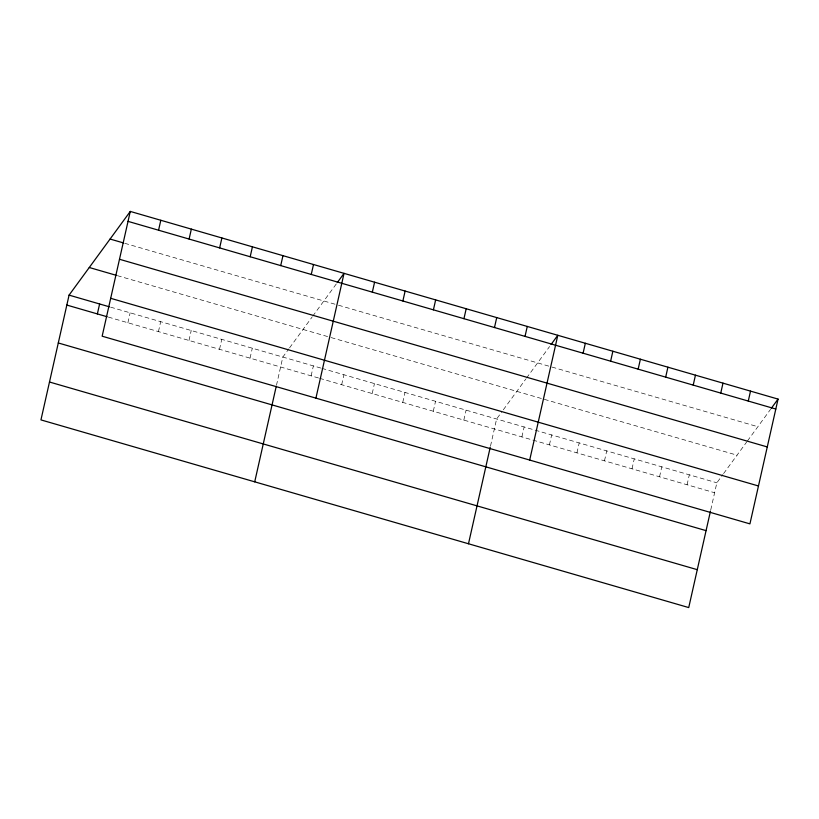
<?xml version="1.0" encoding="UTF-8"?>
<svg xmlns="http://www.w3.org/2000/svg" width="819" height="819" viewBox="0 0 819 819"><rect width="100%" height="100%" fill="white"/><g stroke="black" fill="none" stroke-linecap="round" stroke-linejoin="round"><path stroke-width="0.61" stroke-dasharray="4.09 3.07" d="M127.907 322.758L130.149 312.817M158.446 331.613L160.688 321.662M188.984 340.458L191.226 330.518M219.523 349.303L221.765 339.363M250.061 358.149L252.303 348.208M276.464 385.339L282.842 357.053L288.82 348.874M311.138 375.849L313.38 365.898M341.677 384.695L343.919 374.754M372.215 393.54L374.457 383.599M402.753 402.385L404.995 392.444M433.292 411.24L435.534 401.29M463.83 420.086L466.072 410.145M490.509 446.048L496.611 418.99L501.842 411.824M521.898 436.906L524.14 426.965M549.426 444.881L551.668 434.94M576.955 452.856L579.197 442.915M604.483 460.831L606.725 450.89M632.022 468.806L634.264 458.865M659.551 476.791L661.793 466.84M687.08 484.766L689.322 474.815M710.759 509.858L716.85 482.8L722.839 474.611M289.568 347.85L312.049 317.107M312.745 316.154L336.558 283.589M503.337 409.776L525.818 379.033M526.515 378.081L549.58 346.539M723.586 473.587L746.754 441.891M747.45 440.95L770.566 409.326M124.734 243.294L337.274 304.873M338.503 305.221L550.777 366.717M551.975 367.066L757.851 426.719M117.363 275.645L329.903 337.223M331.132 337.571L737.049 455.169M110.606 307.156L320.71 368.028M321.928 368.376L716.85 482.8M108.364 317.096L318.468 377.968M319.686 378.327L714.608 492.741"/><path stroke-width="1.23" d="M130.272 211.425L102.15 336.199L749.928 523.873L778.05 399.099L130.272 211.425L69.072 295.127L40.95 419.901L688.728 607.575L710.482 511.076M97.369 313.912L99.611 303.972M158.569 230.211L160.811 220.27M189.107 239.056L191.349 229.115M219.646 247.911L221.888 237.96M250.184 256.757L252.426 246.816M280.722 265.602L282.964 255.661M254.719 481.838L276.187 386.558M311.261 274.447L313.503 264.506M315.919 398.136L344.041 273.351L337.305 282.565M372.338 292.148L374.58 282.197M402.876 300.993L405.118 291.052M433.415 309.838L435.647 299.897M463.953 318.683L466.185 308.743M494.492 327.539L496.723 317.588M468.488 543.765L490.233 447.266M525.03 336.384L527.262 326.443M529.688 460.063L557.8 335.288L551.074 344.492M583.097 353.204L585.339 343.263M610.626 361.179L612.868 351.238M638.155 369.154L640.397 359.213M665.683 377.129L667.925 367.188M693.222 385.104L695.454 375.163M720.751 393.089L722.993 383.138M748.279 401.064L750.521 391.113M771.314 408.302L778.05 399.099M128.03 221.365L775.808 409.039M110.074 239.046L123.515 242.936M119.492 259.265L767.27 446.939M89.271 267.506L116.144 275.286M110.688 298.311L758.466 485.974M69.072 295.127L109.377 306.808M66.83 305.067L107.135 316.748M58.292 342.966L706.07 530.64M49.488 382.012L697.276 569.676"/></g></svg>
